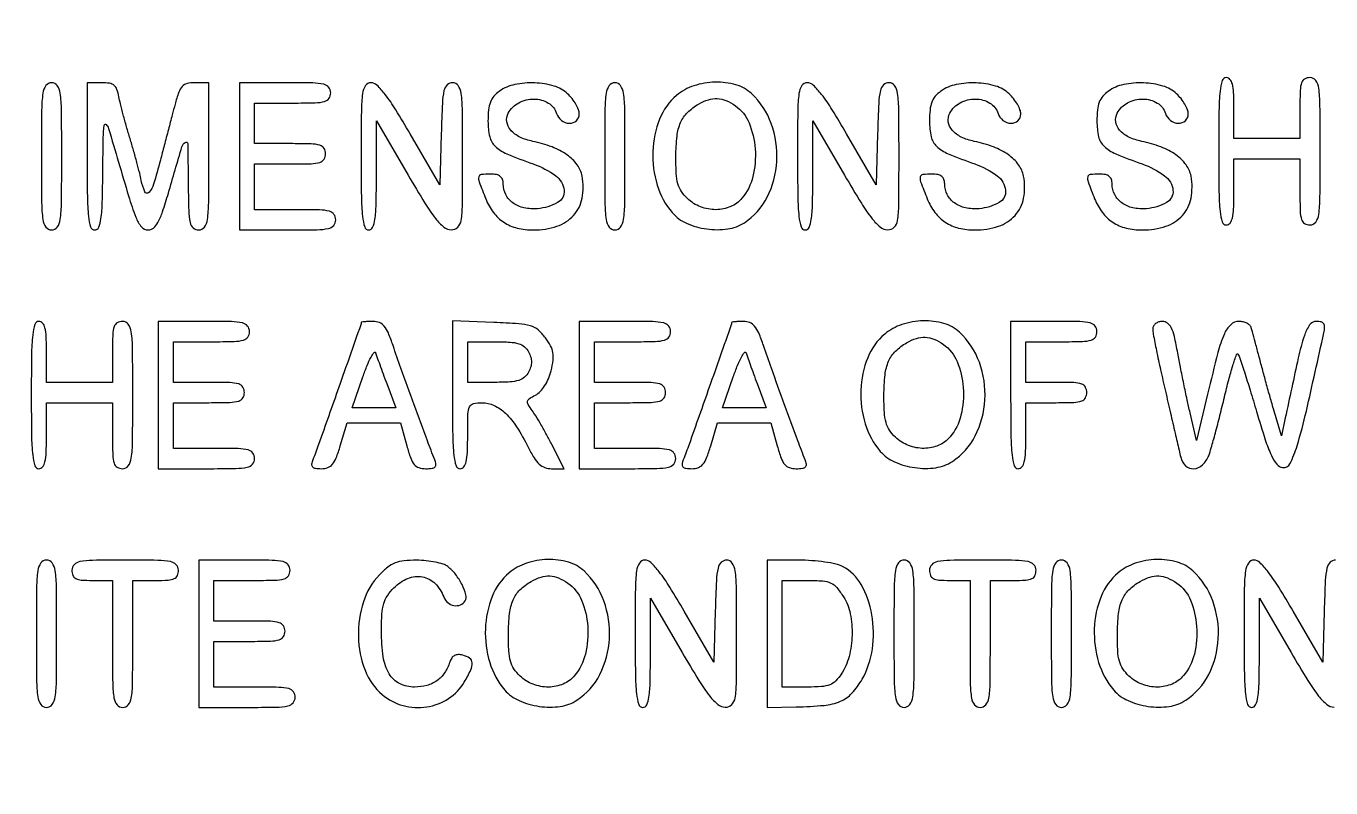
# Model space of a CAD drawing. Extents: x 0 to 1066, y 0 to 761.
# Drawn here: x 790.33 to 812.08, y 241.46 to 254.15 of the extents above; entities that cross this region are included whole.
import ezdxf

# ---------------------------------------------------------------- set-up
doc = ezdxf.new("R2010")
doc.units = 0
doc.header["$MEASUREMENT"] = 0

msp = doc.modelspace()

# ---------------------------------------------------------------- linework, layer by layer
for points in [[(183.390323, 95.266879, 0.000001), (192.989143, 95.254457, 0.000118)], [(329.859243, 95.267872, -0.000023), (352.558836, 95.240684, -0.000004), (375.624384, 95.211821, -0.198594)], [(479.458836, 95.240684, -0.000004), (502.524384, 95.211821, -0.198594)], [(710.559243, 95.267872, -0.000023), (733.258836, 95.240684, -0.000004), (756.324384, 95.211821, -0.198594)], [(416.092229, 95.24091, -0.000004), (439.072908, 95.212432, -0.198597)], [(542.992229, 95.24091, -0.000004), (565.972908, 95.212432, -0.198597)], [(606.442229, 95.24091, -0.000004), (629.422908, 95.212432, -0.198597)], [(669.892229, 95.24091, -0.000004), (692.872908, 95.212432, -0.198597)], [(812.16296, 245.2554, 0.195513), (812.072155, 245.218482, 0.145553), (812.018852, 245.123056, 0.043894), (811.991339, 244.916793, 0.004128), (811.97261, 244.405518), (811.9485, 243.555636), (811.455317, 244.405518, 0.007787), (811.215238, 244.804783, 0.025041), (811.038401, 245.05941, 0.035073), (810.900547, 245.214318, 0.195814), (810.799667, 245.2554, 0.254619), (810.709661, 245.206388, 0.110911), (810.661151, 245.074558, 0.030502), (810.640887, 244.788386, 0.002427), (810.6372, 244.0287, 0.003213), (810.641528, 243.355179, 0.022561), (810.660538, 243.0276, 0.049302), (810.696453, 242.851877, 0.328801), (810.7641, 242.802, 0.295501), (810.829472, 242.844331, 0.070336), (810.867206, 242.975031, 0.029944), (810.88724, 243.222594, 0.004715), (810.892837, 243.71145), (810.894674, 244.6209), (811.421587, 243.714757, 0.006242), (811.700961, 243.247824, 0.029041), (811.880682, 242.990537, 0.052989), (812.017926, 242.850038, 0.170079), (812.13885, 242.805307, 0.199339)]]:
    msp.add_lwpolyline(points, format="xyb")
for points in [[(409.06215, 749.15415), (40.8618, 749.132981), (40.8618, 380.65769), (40.8618, 12.1824), (501.2973, 12.1824), (961.7328, 12.1824), (961.7328, 380.646631), (961.7328, 749.110861), (961.41555, 749.1633, 0.040886), (961.153339, 749.184871, 0.000002), (934.190609, 749.194398, 0.000089), (904.448031, 749.199508, 0.000054), (869.1804, 749.195529, -0.000029), (813.61687, 749.186499, -0.000004), (696.10453, 749.175037, -0.000004), (556.774728, 749.163736, -0.000004)], [(801.176803, 252.995773, 0.123885), (800.893612, 252.603077, 0.085485), (800.780037, 252.064157, 0.082885), (800.852508, 251.502136, 0.104562), (801.104239, 251.043526, 0.111799), (801.342209, 250.867175, 0.06908), (801.678608, 250.771481, 0.069045), (802.028565, 250.771015, 0.111332), (802.306482, 250.875081, 0.131426), (802.687239, 251.30106, 0.103697), (802.847654, 251.900711, 0.101152), (802.75499, 252.527053, 0.118621), (802.424371, 253.026619, 0.118666), (802.164635, 253.173201, 0.075716), (801.818956, 253.217138, 0.073305), (801.463941, 253.155807, 0.095814)], [(810.2142, 252.0657, 0.003213), (810.218528, 251.392179, 0.022561), (810.237538, 251.0646, 0.049302), (810.273453, 250.888877, 0.328801), (810.3411, 250.839, 0.232029), (810.402837, 250.86928, 0.108427), (810.441969, 250.9518, 0.047315), (810.462701, 251.107657, 0.00942), (810.468, 251.3889), (810.468, 251.9388), (811.0179, 251.9388), (811.5678, 251.9388), (811.5678, 251.3889, 0.007414), (811.572571, 251.06712, 0.067313), (811.595458, 250.928887, 0.186514), (811.646813, 250.863704, 0.134481), (811.737, 250.839, 0.240299), (811.831322, 250.887109, 0.123223), (811.882133, 251.013487, 0.031956), (811.902611, 251.292838, 0.002322), (811.9062, 252.0657, 0.002322), (811.902611, 252.838562, 0.031956), (811.882133, 253.117912, 0.123223), (811.831322, 253.244291, 0.240299), (811.737, 253.2924, 0.12648), (811.647268, 253.269332, 0.188641), (811.596, 253.2078, 0.072107), (811.572767, 253.078498, 0.008455), (811.5678, 252.7848), (811.5678, 252.2772), (811.0179, 252.2772), (810.468, 252.2772), (810.468, 252.7848, 0.010614), (810.462547, 253.041641, 0.050675), (810.441563, 253.18665, 0.113455), (810.402268, 253.26383, 0.222027), (810.3411, 253.2924, 0.328801), (810.273453, 253.242523, 0.049302), (810.237538, 253.0668, 0.022561), (810.218528, 252.739221, 0.003213)], [(790.587, 251.9811, 0.002322), (790.590589, 251.208238, 0.031956), (790.611067, 250.928887, 0.123223), (790.661878, 250.802509, 0.240299), (790.7562, 250.7544, 0.240299), (790.850522, 250.802509, 0.123223), (790.901333, 250.928887, 0.031956), (790.921811, 251.208238, 0.002322), (790.9254, 251.9811, 0.002322), (790.921811, 252.753962, 0.031956), (790.901333, 253.033312, 0.123223), (790.850522, 253.159691, 0.240299), (790.7562, 253.2078, 0.240299), (790.661878, 253.159691, 0.123223), (790.611067, 253.033312, 0.031956), (790.590589, 252.753962, 0.002322)], [(791.3484, 251.9811, 0.003213), (791.352728, 251.307579, 0.022561), (791.371738, 250.98, 0.049302), (791.407653, 250.804277, 0.328801), (791.4753, 250.7544, 0.305395), (791.541534, 250.799016, 0.062503), (791.579802, 250.942664, 0.027449), (791.60161, 251.21256, 0.004264), (791.610837, 251.74845, -0.002416), (791.618185, 252.291922, -0.029471), (791.634246, 252.499343, -0.603012), (791.666012, 252.510914, -0.138127), (791.706491, 252.4464, 0.001112), (792.040007, 251.320784, 0.020238), (792.161604, 250.966651, 0.077221), (792.253819, 250.807577, 0.226588), (792.365137, 250.7544, 0.178321), (792.453345, 250.786892, 0.090477), (792.529167, 250.879802, 0.045479), (792.605822, 251.05468, 0.010027), (792.703409, 251.36775, -0.001209), (792.929705, 252.141515, -0.180504), (792.984526, 252.214517, -0.586533), (793.025568, 252.192553, -0.002598), (793.033721, 251.57925, 0.004063), (793.041882, 251.07621, 0.046466), (793.065047, 250.879491, 0.159576), (793.117338, 250.789536, 0.183972), (793.2096, 250.7544, 0.240299), (793.303922, 250.802509, 0.123223), (793.354733, 250.928887, 0.031956), (793.375211, 251.208238, 0.002322), (793.3788, 251.9811), (793.3788, 253.2078), (793.144235, 253.2078, 0.057703), (793.014147, 253.192737, 0.150789), (792.933817, 253.145684, 0.102355), (792.875877, 253.048496, 0.018959), (792.81488, 252.84825, 0.000085), (792.768137, 252.670826, 0.000034), (792.70385, 252.426572, 0.000033), (792.634416, 252.16262, 0.000041), (792.570014, 251.91765, -0.009374), (792.456579, 251.516752, -0.115475), (792.377591, 251.380201, -0.538762), (792.310654, 251.391823, -0.053672), (792.251997, 251.57925, 0.012912), (792.224867, 251.699509, 0.003926), (792.177647, 251.880241, 0.003928), (792.121536, 252.081994, 0.004276), (792.063778, 252.2772, -0.00492), (792.006294, 252.472406, -0.004529), (791.951002, 252.674159, -0.004526), (791.904971, 252.854901, -0.014927), (791.879281, 252.97515, 0.043617), (791.846378, 253.095063, 0.134321), (791.797798, 253.162821, 0.130778), (791.720629, 253.197434, 0.040414), (791.592598, 253.2078), (791.3484, 253.2078)], [(793.8864, 251.9811), (793.8864, 250.7544), (794.6901, 250.7544, 0.004147), (795.180809, 250.75847, 0.047763), (795.372188, 250.780003, 0.16431), (795.459594, 250.831593, 0.179874), (795.4938, 250.9236, 0.157888), (795.46426, 251.014816, 0.176663), (795.38805, 251.066362, 0.055952), (795.223178, 251.088453, 0.005351), (794.817, 251.0928), (794.1402, 251.0928), (794.1402, 251.4735), (794.1402, 251.8542), (794.7324, 251.8542, 0.006583), (795.082292, 251.858807, 0.063075), (795.229425, 251.881393, 0.183695), (795.29827, 251.932826, 0.142406), (795.3246, 252.0234, 0.142406), (795.29827, 252.113974, 0.183695), (795.229425, 252.165407, 0.063075), (795.082292, 252.187993, 0.006583), (794.7324, 252.1926), (794.1402, 252.1926), (794.1402, 252.531), (794.1402, 252.8694), (794.7747, 252.8694, 0.005909), (795.152726, 252.873867, 0.059311), (795.308738, 252.89619, 0.180365), (795.381256, 252.947688, 0.150217), (795.4092, 253.0386, 0.17273), (795.376527, 253.130357, 0.168559), (795.292875, 253.18195, 0.050222), (795.110322, 253.203649, 0.004487), (794.6478, 253.2078), (793.8864, 253.2078)], [(795.9168, 251.9811, 0.003213), (795.921128, 251.307579, 0.022561), (795.940138, 250.98, 0.049302), (795.976053, 250.804277, 0.328801), (796.0437, 250.7544, 0.295501), (796.109072, 250.796731, 0.070336), (796.146806, 250.927431, 0.029944), (796.16684, 251.174994, 0.004715), (796.172437, 251.66385), (796.174274, 252.5733), (796.701187, 251.667157, 0.006242), (796.980561, 251.200224, 0.029041), (797.160282, 250.942937, 0.052989), (797.297526, 250.802438, 0.170079), (797.41845, 250.757707, 0.199339), (797.526731, 250.800473, 0.163117), (797.584425, 250.911906, 0.036571), (797.605504, 251.170781, 0.002034), (797.6088, 251.9811, 0.002367), (797.605169, 252.748272, 0.031318), (797.584784, 253.030583, 0.117824), (797.534977, 253.159277, 0.246563), (797.44256, 253.2078, 0.195513), (797.351755, 253.170882, 0.145553), (797.298452, 253.075456, 0.043894), (797.270939, 252.869193, 0.004128), (797.25221, 252.357918), (797.2281, 251.508036), (796.734917, 252.357918, 0.007787), (796.494838, 252.757183, 0.025041), (796.318001, 253.01181, 0.035073), (796.180147, 253.166718, 0.195814), (796.079267, 253.2078, 0.254619), (795.989261, 253.158788, 0.110911), (795.940751, 253.026958, 0.030502), (795.920487, 252.740786, 0.002427)], [(798.22215, 253.066144, 0.064007), (798.129352, 252.981932, 0.085808), (798.071551, 252.884365, 0.066535), (798.041034, 252.754474, 0.024477), (798.0318, 252.565958, 0.055339), (798.060437, 252.308012, 0.149321), (798.150673, 252.149524, 0.090969), (798.344444, 252.023862, 0.013145), (798.785897, 251.853857, -0.070637), (799.160395, 251.657769, -0.215768), (799.300151, 251.415024, -0.299828), (799.192396, 251.210664, -0.104684), (798.858604, 251.10947, -0.073735), (798.632138, 251.123405, -0.104161), (798.447847, 251.204873, -0.119079), (798.328523, 251.343712, -0.118782), (798.2856, 251.521843, 0.082235), (798.273146, 251.597052, 0.147435), (798.237033, 251.647534, 0.119852), (798.172824, 251.676094, 0.045016), (798.0741, 251.685, 0.028442), (797.919693, 251.67621, 0.327023), (797.877592, 251.637313, 0.139119), (797.884229, 251.558142, 0.005125), (797.994089, 251.275201, 0.065244), (798.122877, 251.045452, 0.088006), (798.296242, 250.882638, 0.085852), (798.51854, 250.786765, 0.059042), (798.791673, 250.7544, 0.079385), (799.180877, 250.816586, 0.130563), (799.458688, 250.997224, 0.137881), (799.600828, 251.283702, 0.093265), (799.601028, 251.650447, 0.114024), (799.517495, 251.841328, 0.079467), (799.34847, 252.006086, 0.063948), (799.099122, 252.1379, 0.038754), (798.777966, 252.230634, -0.060203), (798.561287, 252.303377, -0.103319), (798.410206, 252.418245, -0.141227), (798.345842, 252.557035, -0.162669), (798.370278, 252.700346, -0.149104), (798.544037, 252.873403, -0.123853), (798.798431, 252.935898, -0.133716), (799.037753, 252.8693, -0.183571), (799.175273, 252.695872, 0.153609), (799.257187, 252.579212, 0.157876), (799.390216, 252.532061, 0.194842), (799.506196, 252.575372, 0.210147), (799.5546, 252.685453, 0.093821), (799.540933, 252.757646, 0.037607), (799.497083, 252.84857, 0.035541), (799.433723, 252.942063, 0.037508), (799.358797, 253.023853, 0.118482), (799.13307, 253.152594, 0.061394), (798.810723, 253.204556, 0.060569), (798.478556, 253.176654, 0.10142)], [(799.9776, 251.9811, 0.002322), (799.981189, 251.208238, 0.031956), (800.001667, 250.928887, 0.123223), (800.052478, 250.802509, 0.240299), (800.1468, 250.7544, 0.240299), (800.241122, 250.802509, 0.123223), (800.291933, 250.928887, 0.031956), (800.312411, 251.208238, 0.002322), (800.316, 251.9811, 0.002322), (800.312411, 252.753962, 0.031956), (800.291933, 253.033312, 0.123223), (800.241122, 253.159691, 0.240299), (800.1468, 253.2078, 0.240299), (800.052478, 253.159691, 0.123223), (800.001667, 253.033312, 0.031956), (799.981189, 252.753962, 0.002322)], [(803.1924, 251.9811, 0.003213), (803.196728, 251.307579, 0.022561), (803.215738, 250.98, 0.049302), (803.251653, 250.804277, 0.328801), (803.3193, 250.7544, 0.295501), (803.384672, 250.796731, 0.070336), (803.422406, 250.927431, 0.029944), (803.44244, 251.174994, 0.004715), (803.448037, 251.66385), (803.449874, 252.5733), (803.976787, 251.667157, 0.006242), (804.256161, 251.200224, 0.029041), (804.435882, 250.942937, 0.052989), (804.573126, 250.802438, 0.170079), (804.69405, 250.757707, 0.199339), (804.802331, 250.800473, 0.163117), (804.860025, 250.911906, 0.036571), (804.881104, 251.170781, 0.002034), (804.8844, 251.9811, 0.002367), (804.880769, 252.748272, 0.031318), (804.860384, 253.030583, 0.117824), (804.810577, 253.159277, 0.246563), (804.71816, 253.2078, 0.195513), (804.627355, 253.170882, 0.145553), (804.574052, 253.075456, 0.043894), (804.546539, 252.869193, 0.004128), (804.52781, 252.357918), (804.5037, 251.508036), (804.010517, 252.357918, 0.007787), (803.770438, 252.757183, 0.025041), (803.593601, 253.01181, 0.035073), (803.455747, 253.166718, 0.195814), (803.354867, 253.2078, 0.254619), (803.264861, 253.158788, 0.110911), (803.216351, 253.026958, 0.030502), (803.196087, 252.740786, 0.002427)], [(805.58235, 253.066144, 0.064007), (805.489552, 252.981932, 0.085808), (805.431751, 252.884365, 0.066535), (805.401234, 252.754474, 0.024477), (805.392, 252.565958, 0.055339), (805.420637, 252.308012, 0.149321), (805.510873, 252.149524, 0.090969), (805.704644, 252.023862, 0.013145), (806.146097, 251.853857, -0.070637), (806.520595, 251.657769, -0.215768), (806.660351, 251.415024, -0.299828), (806.552596, 251.210664, -0.104684), (806.218804, 251.10947, -0.073735), (805.992338, 251.123405, -0.104161), (805.808047, 251.204873, -0.119079), (805.688723, 251.343712, -0.118782), (805.6458, 251.521843, 0.082235), (805.633346, 251.597052, 0.147435), (805.597233, 251.647534, 0.119852), (805.533024, 251.676094, 0.045016), (805.4343, 251.685, 0.028442), (805.279893, 251.67621, 0.327023), (805.237792, 251.637313, 0.139119), (805.244429, 251.558142, 0.005125), (805.354289, 251.275201, 0.065244), (805.483077, 251.045452, 0.088006), (805.656442, 250.882638, 0.085852), (805.87874, 250.786765, 0.059042), (806.151873, 250.7544, 0.079385), (806.541077, 250.816586, 0.130563), (806.818888, 250.997224, 0.137881), (806.961028, 251.283702, 0.093265), (806.961228, 251.650447, 0.114024), (806.877695, 251.841328, 0.079467), (806.70867, 252.006086, 0.063948), (806.459322, 252.1379, 0.038754), (806.138166, 252.230634, -0.060203), (805.921487, 252.303377, -0.103319), (805.770406, 252.418245, -0.141227), (805.706042, 252.557035, -0.162669), (805.730478, 252.700346, -0.149104), (805.904237, 252.873403, -0.123853), (806.158631, 252.935898, -0.133716), (806.397953, 252.8693, -0.183571), (806.535473, 252.695872, 0.153609), (806.617387, 252.579212, 0.157876), (806.750416, 252.532061, 0.194842), (806.866396, 252.575372, 0.210147), (806.9148, 252.685453, 0.093821), (806.901133, 252.757646, 0.037607), (806.857283, 252.84857, 0.035541), (806.793923, 252.942063, 0.037508), (806.718997, 253.023853, 0.118482), (806.49327, 253.152594, 0.061394), (806.170923, 253.204556, 0.060569), (805.838756, 253.176654, 0.10142)], [(808.37415, 253.066144, 0.064007), (808.281352, 252.981932, 0.085808), (808.223551, 252.884365, 0.066535), (808.193034, 252.754474, 0.024477), (808.1838, 252.565958, 0.055339), (808.212437, 252.308012, 0.149321), (808.302673, 252.149524, 0.090969), (808.496444, 252.023862, 0.013145), (808.937897, 251.853857, -0.070637), (809.312395, 251.657769, -0.215768), (809.452151, 251.415024, -0.299828), (809.344396, 251.210664, -0.104684), (809.010604, 251.10947, -0.073735), (808.784138, 251.123405, -0.104161), (808.599847, 251.204873, -0.119079), (808.480523, 251.343712, -0.118782), (808.4376, 251.521843, 0.082235), (808.425146, 251.597052, 0.147435), (808.389033, 251.647534, 0.119852), (808.324824, 251.676094, 0.045016), (808.2261, 251.685, 0.028442), (808.071693, 251.67621, 0.327023), (808.029592, 251.637313, 0.139119), (808.036229, 251.558142, 0.005125), (808.146089, 251.275201, 0.065244), (808.274877, 251.045452, 0.088006), (808.448242, 250.882638, 0.085852), (808.67054, 250.786765, 0.059042), (808.943673, 250.7544, 0.079385), (809.332877, 250.816586, 0.130563), (809.610688, 250.997224, 0.137881), (809.752828, 251.283702, 0.093265), (809.753028, 251.650447, 0.114024), (809.669495, 251.841328, 0.079467), (809.50047, 252.006086, 0.063948), (809.251122, 252.1379, 0.038754), (808.929966, 252.230634, -0.060203), (808.713287, 252.303377, -0.103319), (808.562206, 252.418245, -0.141227), (808.497842, 252.557035, -0.162669), (808.522278, 252.700346, -0.149104), (808.696037, 252.873403, -0.123853), (808.950431, 252.935898, -0.133716), (809.189753, 252.8693, -0.183571), (809.327273, 252.695872, 0.153609), (809.409187, 252.579212, 0.157876), (809.542216, 252.532061, 0.194842), (809.658196, 252.575372, 0.210147), (809.7066, 252.685453, 0.093821), (809.692933, 252.757646, 0.037607), (809.649083, 252.84857, 0.035541), (809.585723, 252.942063, 0.037508), (809.510797, 253.023853, 0.118482), (809.28507, 253.152594, 0.061394), (808.962723, 253.204556, 0.060569), (808.630556, 253.176654, 0.10142)], [(802.155897, 252.824039, -0.143223), (802.383598, 252.539723, -0.079931), (802.48606, 252.104553, -0.077332), (802.447865, 251.643418, -0.11509), (802.266596, 251.28315, -0.119537), (802.078184, 251.143595, -0.098447), (801.832527, 251.092952, -0.09388), (801.576077, 251.139662, -0.097006), (801.357803, 251.276747, -0.056872), (801.256883, 251.39584, -0.080028), (801.198987, 251.522196, -0.054705), (801.171163, 251.693924, -0.014142), (801.164691, 251.974697, -0.025001), (801.183755, 252.319555, -0.075567), (801.243182, 252.546538, -0.098225), (801.356637, 252.711405, -0.062967), (801.5427, 252.851819, -0.051006), (801.707466, 252.925158, -0.090781), (801.854114, 252.945195, -0.090761), (801.998371, 252.911981, -0.050966)], [(790.4178, 248.0049, 0.003213), (790.422128, 247.331379, 0.022561), (790.441138, 247.0038, 0.049302), (790.477053, 246.828077, 0.328801), (790.5447, 246.7782, 0.232029), (790.606437, 246.80848, 0.108427), (790.645569, 246.891, 0.047315), (790.666301, 247.046857, 0.00942), (790.6716, 247.3281), (790.6716, 247.878), (791.2215, 247.878), (791.7714, 247.878), (791.7714, 247.3281, 0.007414), (791.776171, 247.00632, 0.067313), (791.799058, 246.868088, 0.186514), (791.850413, 246.802904, 0.134481), (791.9406, 246.7782, 0.240299), (792.034922, 246.826309, 0.123223), (792.085733, 246.952687, 0.031956), (792.106211, 247.232038, 0.002322), (792.1098, 248.0049, 0.002322), (792.106211, 248.777762, 0.031956), (792.085733, 249.057112, 0.123223), (792.034922, 249.183491, 0.240299), (791.9406, 249.2316, 0.12648), (791.850868, 249.208532, 0.188641), (791.7996, 249.147, 0.072107), (791.776367, 249.017698, 0.008455), (791.7714, 248.724), (791.7714, 248.2164), (791.2215, 248.2164), (790.6716, 248.2164), (790.6716, 248.724, 0.010614), (790.666147, 248.980841, 0.050675), (790.645163, 249.12585, 0.113455), (790.605868, 249.20303, 0.222027), (790.5447, 249.2316, 0.328801), (790.477053, 249.181723, 0.049302), (790.441138, 249.006, 0.022561), (790.422128, 248.678421, 0.003213)], [(792.5328, 248.0049), (792.5328, 246.7782), (793.3365, 246.7782, 0.004147), (793.827209, 246.78227, 0.047763), (794.018588, 246.803803, 0.16431), (794.105994, 246.855393, 0.179874), (794.1402, 246.9474, 0.157888), (794.11066, 247.038616, 0.176663), (794.03445, 247.090162, 0.055952), (793.869578, 247.112253, 0.005351), (793.4634, 247.1166), (792.7866, 247.1166), (792.7866, 247.4973), (792.7866, 247.878), (793.3788, 247.878, 0.006583), (793.728692, 247.882607, 0.063075), (793.875825, 247.905193, 0.183695), (793.94467, 247.956626, 0.142406), (793.971, 248.0472, 0.142406), (793.94467, 248.137774, 0.183695), (793.875825, 248.189207, 0.063075), (793.728692, 248.211793, 0.006583), (793.3788, 248.2164), (792.7866, 248.2164), (792.7866, 248.5548), (792.7866, 248.8932), (793.4211, 248.8932, 0.005909), (793.799126, 248.897667, 0.059311), (793.955138, 248.91999, 0.180365), (794.027656, 248.971488, 0.150217), (794.0556, 249.0624, 0.17273), (794.022927, 249.154157, 0.168559), (793.939275, 249.20575, 0.050222), (793.756722, 249.227449, 0.004487), (793.2942, 249.2316), (792.5328, 249.2316)], [(795.916795, 249.21045, -0.084799), (795.910291, 249.172434, -0.000052), (795.54432, 248.133662, -0.000388), (795.208776, 247.183928, -0.009822), (795.111775, 246.92625, 0.060048), (795.092183, 246.852519, 0.230938), (795.106432, 246.808662, 0.170663), (795.154525, 246.784554, 0.031659), (795.254779, 246.7782, 0.086283), (795.362894, 246.796997, 0.134827), (795.439723, 246.850959, 0.082591), (795.501796, 246.95797, 0.018432), (795.569268, 247.1589), (795.681676, 247.5396), (796.126643, 247.5396), (796.571611, 247.5396), (796.6782, 247.1589, 0.017944), (796.743585, 246.95399, 0.087286), (796.803812, 246.848531, 0.141822), (796.881034, 246.796152, 0.078722), (796.994346, 246.7782, 0.029308), (797.099492, 246.784368, 0.166988), (797.149222, 246.808276, 0.236769), (797.164064, 246.852066, 0.061225), (797.14429, 246.92625, -0.006965), (797.022001, 247.242606, -0.001209), (796.800745, 247.84404, -0.001323), (796.581017, 248.450787, -0.005089), (796.449252, 248.82975, 0.017403), (796.370481, 249.0395, 0.074917), (796.301722, 249.153275, 0.125362), (796.222016, 249.211172, 0.094981), (796.115449, 249.2316, 0.00999), (796.039284, 249.230078, 0.016528), (795.975152, 249.225387, 0.010464), (795.924048, 249.218862, 0.371455)], [(797.4396, 248.008321, 0.003202), (797.443926, 247.332813, 0.022501), (797.462932, 247.00437, 0.049121), (797.49883, 246.828147, 0.329081), (797.5665, 246.7782, 0.232029), (797.628237, 246.80848, 0.108427), (797.667369, 246.891, 0.047315), (797.688101, 247.046857, 0.00942), (797.6934, 247.3281, -0.00595), (797.697707, 247.690065, -0.096871), (797.723744, 247.808198, -0.238613), (797.78841, 247.861815, -0.056005), (797.932453, 247.878, -0.111153), (798.133905, 247.832656, -0.081177), (798.32322, 247.701801, -0.058854), (798.50891, 247.475171, -0.025924), (798.700772, 247.13775, 0.021841), (798.800516, 246.958953, 0.069009), (798.88767, 246.853427, 0.100305), (798.980178, 246.797632, 0.085906), (799.092445, 246.7782), (799.30365, 246.7782), (799.097473, 247.18005, 0.006834), (799.009406, 247.346072, 0.006481), (798.915298, 247.512612, 0.006451), (798.828251, 247.65776, 0.022591), (798.766827, 247.747875, -0.02569), (798.700248, 247.846864, -0.192002), (798.691329, 247.901664, -0.198014), (798.722663, 247.94659, -0.027525), (798.823528, 248.003775, 0.089041), (798.901481, 248.061614, 0.046566), (798.975998, 248.157276, 0.042448), (799.039234, 248.277602, 0.038847), (799.083464, 248.410463, 0.026721), (799.117434, 248.586822, 0.076578), (799.115442, 248.711241, 0.082928), (799.076416, 248.823584, 0.035157), (798.990072, 248.958262, 0.057331), (798.867502, 249.08854, 0.10358), (798.739117, 249.157832, 0.055706), (798.543985, 249.192774, 0.007564), (798.128758, 249.213871), (797.4396, 249.238443)], [(799.5546, 248.0049), (799.5546, 246.7782), (800.3583, 246.7782, 0.004147), (800.849009, 246.78227, 0.047763), (801.040388, 246.803803, 0.16431), (801.127794, 246.855393, 0.179874), (801.162, 246.9474, 0.157888), (801.13246, 247.038616, 0.176663), (801.05625, 247.090162, 0.055952), (800.891378, 247.112253, 0.005351), (800.4852, 247.1166), (799.8084, 247.1166), (799.8084, 247.4973), (799.8084, 247.878), (800.4006, 247.878, 0.006583), (800.750492, 247.882607, 0.063075), (800.897625, 247.905193, 0.183695), (800.96647, 247.956626, 0.142406), (800.9928, 248.0472, 0.142406), (800.96647, 248.137774, 0.183695), (800.897625, 248.189207, 0.063075), (800.750492, 248.211793, 0.006583), (800.4006, 248.2164), (799.8084, 248.2164), (799.8084, 248.5548), (799.8084, 248.8932), (800.4429, 248.8932, 0.005909), (800.820926, 248.897667, 0.059311), (800.976938, 248.91999, 0.180365), (801.049456, 248.971488, 0.150217), (801.0774, 249.0624, 0.17273), (801.044727, 249.154157, 0.168559), (800.961075, 249.20575, 0.050222), (800.778522, 249.227449, 0.004487), (800.316, 249.2316), (799.5546, 249.2316)], [(802.092595, 249.21045, -0.084799), (802.086091, 249.172434, -0.000052), (801.72012, 248.133662, -0.000388), (801.384576, 247.183928, -0.009822), (801.287575, 246.92625, 0.060048), (801.267983, 246.852519, 0.230938), (801.282232, 246.808662, 0.170663), (801.330325, 246.784554, 0.031659), (801.430579, 246.7782, 0.086283), (801.538694, 246.796997, 0.134827), (801.615523, 246.850959, 0.082591), (801.677596, 246.95797, 0.018432), (801.745068, 247.1589), (801.857476, 247.5396), (802.302443, 247.5396), (802.747411, 247.5396), (802.854, 247.1589, 0.017944), (802.919385, 246.95399, 0.087286), (802.979612, 246.848531, 0.141822), (803.056834, 246.796152, 0.078722), (803.170146, 246.7782, 0.029308), (803.275292, 246.784368, 0.166988), (803.325022, 246.808276, 0.236769), (803.339864, 246.852066, 0.061225), (803.32009, 246.92625, -0.006965), (803.197801, 247.242606, -0.001209), (802.976545, 247.84404, -0.001323), (802.756817, 248.450787, -0.005089), (802.625052, 248.82975, 0.017403), (802.546281, 249.0395, 0.074917), (802.477522, 249.153275, 0.125362), (802.397816, 249.211172, 0.094981), (802.291249, 249.2316, 0.00999), (802.215084, 249.230078, 0.016528), (802.150952, 249.225387, 0.010464), (802.099848, 249.218862, 0.371455)], [(804.645403, 249.019573, 0.123885), (804.362212, 248.626877, 0.085485), (804.248637, 248.087957, 0.082885), (804.321108, 247.525936, 0.104562), (804.572839, 247.067326, 0.111799), (804.810809, 246.890975, 0.06908), (805.147208, 246.795281, 0.069045), (805.497165, 246.794815, 0.111332), (805.775082, 246.898881, 0.131426), (806.155839, 247.32486, 0.103697), (806.316254, 247.924511, 0.101152), (806.22359, 248.550853, 0.118621), (805.892971, 249.050419, 0.118666), (805.633235, 249.197001, 0.075716), (805.287556, 249.240938, 0.073305), (804.932541, 249.179607, 0.095814)], [(806.7456, 248.0049, 0.003213), (806.749928, 247.331379, 0.022561), (806.768938, 247.0038, 0.049302), (806.804853, 246.828077, 0.328801), (806.8725, 246.7782, 0.232029), (806.934237, 246.80848, 0.108427), (806.973369, 246.891, 0.047315), (806.994101, 247.046857, 0.00942), (806.9994, 247.3281), (806.9994, 247.878), (807.507, 247.878, 0.008455), (807.800698, 247.882967, 0.072107), (807.93, 247.9062, 0.188641), (807.991532, 247.957468, 0.12648), (808.0146, 248.0472, 0.12648), (807.991532, 248.136932, 0.188641), (807.93, 248.1882, 0.072107), (807.800698, 248.211433, 0.008455), (807.507, 248.2164), (806.9994, 248.2164), (806.9994, 248.5548), (806.9994, 248.8932), (807.5916, 248.8932, 0.006583), (807.941492, 248.897807, 0.063075), (808.088625, 248.920393, 0.183695), (808.15747, 248.971826, 0.142406), (808.1838, 249.0624, 0.165398), (808.152683, 249.153895, 0.1727), (808.072763, 249.205474, 0.052938), (807.899045, 249.227357, 0.004884), (807.4647, 249.2316), (806.7456, 249.2316)], [(809.1144, 249.104004, 0.047767), (809.122643, 249.017913, 0.002528), (809.176438, 248.746943, 0.003959), (809.244692, 248.425057, 0.00287), (809.325593, 248.067654, -0.000002), (809.4097, 247.705738, -0.000002), (809.487737, 247.369931, -0.000002), (809.553237, 247.088067, -0.000017), (809.581005, 246.96855, 0.147869), (809.662327, 246.827131, 0.205885), (809.797844, 246.777782, 0.176392), (809.943655, 246.840475, 0.11354), (810.047046, 246.995083, 0.021448), (810.089456, 247.122871, 0.003611), (810.158271, 247.371207, 0.003945), (810.234781, 247.664464, 0.003496), (810.309889, 247.970947, -0.006156), (810.38212, 248.259052, -0.010899), (810.449762, 248.494499, -0.005551), (810.510441, 248.682207, -0.556878), (810.53275, 248.68745, -0.11647), (810.55587, 248.650034, -0.001547), (810.641785, 248.389481, -0.004332), (810.738093, 248.085434, -0.00282), (810.844285, 247.732736, 0.006286), (810.990608, 247.258677, 0.030826), (811.092862, 246.997823, 0.058933), (811.182981, 246.851803, 0.190588), (811.279884, 246.795875, 0.326366), (811.402475, 246.860344, 0.039676), (811.521107, 247.160483, 0.018108), (811.675341, 247.738196, 0.002117), (811.967334, 249.04125, 0.040046), (811.980278, 249.13573, 0.15964), (811.965414, 249.191494, 0.190105), (811.922544, 249.221968, 0.060633), (811.843408, 249.2316, 0.243546), (811.730412, 249.17309, 0.075824), (811.642229, 248.996817, 0.023764), (811.540662, 248.62253, 0.001912), (811.324079, 247.6242), (811.261026, 247.3281), (811.170798, 247.6242, -0.004222), (811.126212, 247.775072, -0.001439), (811.063959, 247.994854, -0.00143), (810.996605, 248.237956, -0.001648), (810.933796, 248.4702, 0.00027), (810.875398, 248.688517, 0.000345), (810.821337, 248.889631, 0.000267), (810.7758, 249.058213, 0.002921), (810.757066, 249.12585, 0.133791), (810.732706, 249.166301, 0.071199), (810.684812, 249.200536, 0.062684), (810.62191, 249.223728, 0.057069), (810.553161, 249.2316, 0.191396), (810.415437, 249.176876, 0.101864), (810.308533, 249.024352, 0.038771), (810.200981, 248.711173, 0.004991), (810.02995, 248.022187), (809.845606, 247.24654), (809.736833, 247.71032, -0.004337), (809.688244, 247.925887, -0.002315), (809.63172, 248.193185, -0.002304), (809.576521, 248.466677, -0.003592), (809.531745, 248.70285, 0.011053), (809.474827, 248.980379, 0.057006), (809.422863, 249.12809, 0.121799), (809.359834, 249.20375, 0.159795), (809.274915, 249.2316, 0.077986), (809.213596, 249.221977, 0.090324), (809.161551, 249.194119, 0.100781), (809.126758, 249.152666, 0.124994)], [(798.7086, 248.724, -0.049536), (798.744762, 248.636626, -0.073486), (798.756853, 248.5548, -0.073486), (798.744762, 248.472974, -0.049536), (798.7086, 248.3856, -0.09537), (798.639705, 248.300675, -0.100861), (798.545466, 248.249433, -0.059921), (798.400432, 248.223448, -0.014397), (798.155723, 248.2164), (797.6934, 248.2164), (797.6934, 248.5548), (797.6934, 248.8932), (798.155723, 248.8932, -0.014397), (798.400432, 248.886152, -0.059921), (798.545466, 248.860167, -0.100861), (798.639705, 248.808925, -0.09537)], [(805.624497, 248.847839, -0.143223), (805.852198, 248.563523, -0.079931), (805.95466, 248.128353, -0.077332), (805.916465, 247.667218, -0.11509), (805.735196, 247.30695, -0.119537), (805.546784, 247.167395, -0.098447), (805.301127, 247.116752, -0.09388), (805.044677, 247.163462, -0.097006), (804.826403, 247.300547, -0.056872), (804.725483, 247.41964, -0.080028), (804.667587, 247.545996, -0.054705), (804.639763, 247.717724, -0.014142), (804.633291, 247.998497, -0.025001), (804.652355, 248.343355, -0.075567), (804.711782, 248.570338, -0.098225), (804.825237, 248.735205, -0.062967), (805.0113, 248.875619, -0.051006), (805.176066, 248.948958, -0.090781), (805.322714, 248.968995, -0.090761), (805.466971, 248.935781, -0.050966)], [(796.342955, 248.19525), (796.492744, 247.7934), (796.130438, 247.7934), (795.768132, 247.7934), (795.945943, 248.307818, -0.011999), (796.016693, 248.497624, -0.026422), (796.081717, 248.638059, -0.047278), (796.132034, 248.714701, -0.601846), (796.15846, 248.709668, 0.009837), (796.180296, 248.643495, 0.001488), (796.226971, 248.512123, 0.001668), (796.283062, 248.357356, 0.001442)], [(802.518755, 248.19525), (802.668544, 247.7934), (802.306238, 247.7934), (801.943932, 247.7934), (802.121743, 248.307818, -0.011999), (802.192493, 248.497624, -0.026422), (802.257517, 248.638059, -0.047278), (802.307834, 248.714701, -0.601846), (802.33426, 248.709668, 0.009837), (802.356096, 248.643495, 0.001488), (802.402771, 248.512123, 0.001668), (802.458862, 248.357356, 0.001442)], [(790.5024, 244.0287, 0.002322), (790.505989, 243.255838, 0.031956), (790.526467, 242.976487, 0.123223), (790.577278, 242.850109, 0.240299), (790.6716, 242.802, 0.240299), (790.765922, 242.850109, 0.123223), (790.816733, 242.976487, 0.031956), (790.837211, 243.255838, 0.002322), (790.8408, 244.0287, 0.002322), (790.837211, 244.801562, 0.031956), (790.816733, 245.080912, 0.123223), (790.765922, 245.207291, 0.240299), (790.6716, 245.2554, 0.240299), (790.577278, 245.207291, 0.123223), (790.526467, 245.080912, 0.031956), (790.505989, 244.801562, 0.002322)], [(791.0946, 245.0862, 0.094959), (791.111163, 244.999774, 0.184152), (791.15805, 244.948725, 0.098846), (791.251039, 244.92333, 0.017388), (791.433, 244.917), (791.7714, 244.917), (791.7714, 243.8595, 0.002827), (791.775131, 243.199541, 0.036854), (791.795934, 242.955337, 0.138781), (791.847194, 242.844868, 0.218517), (791.9406, 242.802, 0.218517), (792.034006, 242.844868, 0.138781), (792.085266, 242.955337, 0.036854), (792.106069, 243.199541, 0.002827), (792.1098, 243.8595), (792.1098, 244.917), (792.4905, 244.917, 0.013964), (792.700258, 244.922859, 0.090841), (792.802463, 244.94755, 0.188085), (792.853034, 244.998595, 0.102588), (792.8712, 245.0862, 0.193568), (792.834002, 245.178685, 0.15568), (792.739013, 245.230221, 0.043488), (792.530005, 245.251467, 0.003595), (791.9829, 245.2554, 0.003595), (791.435795, 245.251467, 0.043488), (791.226788, 245.230221, 0.15568), (791.131798, 245.178685, 0.193568)], [(793.2096, 244.0287), (793.2096, 242.802), (794.0133, 242.802, 0.004147), (794.504009, 242.80607, 0.047763), (794.695388, 242.827603, 0.16431), (794.782794, 242.879193, 0.179874), (794.817, 242.9712, 0.157888), (794.78746, 243.062416, 0.176663), (794.71125, 243.113962, 0.055952), (794.546378, 243.136053, 0.005351), (794.1402, 243.1404), (793.4634, 243.1404), (793.4634, 243.5211), (793.4634, 243.9018), (794.0556, 243.9018, 0.006583), (794.405492, 243.906407, 0.063075), (794.552625, 243.928993, 0.183695), (794.62147, 243.980426, 0.142406), (794.6478, 244.071, 0.142406), (794.62147, 244.161574, 0.183695), (794.552625, 244.213007, 0.063075), (794.405492, 244.235593, 0.006583), (794.0556, 244.2402), (793.4634, 244.2402), (793.4634, 244.5786), (793.4634, 244.917), (794.0979, 244.917, 0.005909), (794.475926, 244.921467, 0.059311), (794.631938, 244.94379, 0.180365), (794.704456, 244.995288, 0.150217), (794.7324, 245.0862, 0.17273), (794.699727, 245.177957, 0.168559), (794.616075, 245.22955, 0.050222), (794.433522, 245.251249, 0.004487), (793.971, 245.2554), (793.2096, 245.2554)], [(796.221829, 245.01092, 0.114205), (795.953961, 244.56054, 0.083506), (795.871034, 243.982564, 0.085163), (795.981564, 243.420094, 0.127519), (796.270003, 243.014027, 0.108551), (796.615866, 242.832535, 0.105254), (797.010005, 242.809943, 0.106878), (797.374422, 242.949373, 0.11522), (797.637118, 243.224112, 0.021165), (797.745799, 243.427261, 0.127063), (797.768965, 243.543849, 0.232712), (797.726227, 243.619558, 0.086167), (797.611743, 243.671743, 0.067058), (797.534889, 243.681155, 0.120753), (797.473762, 243.665391, 0.12276), (797.427509, 243.623409, 0.07065), (797.394701, 243.555211, -0.072622), (797.308576, 243.377971, -0.089596), (797.180095, 243.247059, -0.08774), (797.011631, 243.167538, -0.066597), (796.808787, 243.1404, -0.114856), (796.558675, 243.198622, -0.145297), (796.385122, 243.359008, -0.099183), (796.285515, 243.641934, -0.035212), (796.2552, 244.071869, -0.014703), (796.263529, 244.355043, -0.055361), (796.293425, 244.529821, -0.07729), (796.354879, 244.662312, -0.049247), (796.462855, 244.793945, -0.096703), (796.696425, 244.951212, -0.146157), (796.938427, 244.977824, -0.15206), (797.148632, 244.86771, -0.107279), (797.294138, 244.64205, 0.127947), (797.360411, 244.547926, 0.131147), (797.46356, 244.499114, 0.142401), (797.570876, 244.510066, 0.159485), (797.650019, 244.576852, 0.211029), (797.664163, 244.678973, 0.047286), (797.598619, 244.846549, 0.046742), (797.490502, 245.01871, 0.065556), (797.362331, 245.146959, 0.088545), (797.285229, 245.186919, 0.025252), (797.154136, 245.220536, 0.02458), (796.999706, 245.244094, 0.023821), (796.842078, 245.252709, 0.026305), (796.63203, 245.243119, 0.068477), (796.485186, 245.207966, 0.074054), (796.360048, 245.136392, 0.034872)], [(798.385003, 245.043373, 0.123885), (798.101812, 244.650677, 0.085485), (797.988237, 244.111757, 0.082885), (798.060708, 243.549736, 0.104562), (798.312439, 243.091126, 0.111799), (798.550409, 242.914775, 0.06908), (798.886808, 242.819081, 0.069045), (799.236765, 242.818615, 0.111332), (799.514682, 242.922681, 0.131426), (799.895439, 243.34866, 0.103697), (800.055854, 243.948311, 0.101152), (799.96319, 244.574653, 0.118621), (799.632571, 245.074219, 0.118666), (799.372835, 245.220801, 0.075716), (799.027156, 245.264738, 0.073305), (798.672141, 245.203407, 0.095814)], [(800.4852, 244.0287, 0.003213), (800.489528, 243.355179, 0.022561), (800.508538, 243.0276, 0.049302), (800.544453, 242.851877, 0.328801), (800.6121, 242.802, 0.295501), (800.677472, 242.844331, 0.070336), (800.715206, 242.975031, 0.029944), (800.73524, 243.222594, 0.004715), (800.740837, 243.71145), (800.742674, 244.6209), (801.269587, 243.714757, 0.006242), (801.548961, 243.247824, 0.029041), (801.728682, 242.990537, 0.052989), (801.865926, 242.850038, 0.170079), (801.98685, 242.805307, 0.199339), (802.095131, 242.848073, 0.163117), (802.152825, 242.959506, 0.036571), (802.173904, 243.218381, 0.002034), (802.1772, 244.0287, 0.002367), (802.173569, 244.795872, 0.031318), (802.153184, 245.078183, 0.117824), (802.103377, 245.206877, 0.246563), (802.01096, 245.2554, 0.195513), (801.920155, 245.218482, 0.145553), (801.866852, 245.123056, 0.043894), (801.839339, 244.916793, 0.004128), (801.82061, 244.405518), (801.7965, 243.555636), (801.303317, 244.405518, 0.007787), (801.063238, 244.804783, 0.025041), (800.886401, 245.05941, 0.035073), (800.748547, 245.214318, 0.195814), (800.647667, 245.2554, 0.254619), (800.557661, 245.206388, 0.110911), (800.509151, 245.074558, 0.030502), (800.488887, 244.788386, 0.002427)], [(802.6848, 244.0287), (802.6848, 242.802), (803.17125, 242.810433, 0.018847), (803.63422, 242.835933, 0.076273), (803.907629, 242.904281, 0.107083), (804.098818, 243.038069, 0.057946), (804.269022, 243.270964, 0.09461), (804.440013, 243.775618, 0.077415), (804.430601, 244.346231, 0.083451), (804.254967, 244.846665, 0.148656), (803.944784, 245.148403, 0.065462), (803.83244, 245.188866, 0.01784), (803.646459, 245.222574, 0.017725), (803.430831, 245.245991, 0.017594), (803.21355, 245.254153), (802.6848, 245.2554)], [(804.7998, 244.0287, 0.002322), (804.803389, 243.255838, 0.031956), (804.823867, 242.976487, 0.123223), (804.874678, 242.850109, 0.240299), (804.969, 242.802, 0.240299), (805.063322, 242.850109, 0.123223), (805.114133, 242.976487, 0.031956), (805.134611, 243.255838, 0.002322), (805.1382, 244.0287, 0.002322), (805.134611, 244.801562, 0.031956), (805.114133, 245.080912, 0.123223), (805.063322, 245.207291, 0.240299), (804.969, 245.2554, 0.240299), (804.874678, 245.207291, 0.123223), (804.823867, 245.080912, 0.031956), (804.803389, 244.801562, 0.002322)], [(805.392, 245.0862, 0.094959), (805.408563, 244.999774, 0.184152), (805.45545, 244.948725, 0.098846), (805.548439, 244.92333, 0.017388), (805.7304, 244.917), (806.0688, 244.917), (806.0688, 243.8595, 0.002827), (806.072531, 243.199541, 0.036854), (806.093334, 242.955337, 0.138781), (806.144594, 242.844868, 0.218517), (806.238, 242.802, 0.218517), (806.331406, 242.844868, 0.138781), (806.382666, 242.955337, 0.036854), (806.403469, 243.199541, 0.002827), (806.4072, 243.8595), (806.4072, 244.917), (806.7879, 244.917, 0.013964), (806.997658, 244.922859, 0.090841), (807.099863, 244.94755, 0.188085), (807.150434, 244.998595, 0.102588), (807.1686, 245.0862, 0.193568), (807.131402, 245.178685, 0.15568), (807.036413, 245.230221, 0.043488), (806.827405, 245.251467, 0.003595), (806.2803, 245.2554, 0.003595), (805.733195, 245.251467, 0.043488), (805.524188, 245.230221, 0.15568), (805.429198, 245.178685, 0.193568)], [(807.4224, 244.0287, 0.002322), (807.425989, 243.255838, 0.031956), (807.446467, 242.976487, 0.123223), (807.497278, 242.850109, 0.240299), (807.5916, 242.802, 0.240299), (807.685922, 242.850109, 0.123223), (807.736733, 242.976487, 0.031956), (807.757211, 243.255838, 0.002322), (807.7608, 244.0287, 0.002322), (807.757211, 244.801562, 0.031956), (807.736733, 245.080912, 0.123223), (807.685922, 245.207291, 0.240299), (807.5916, 245.2554, 0.240299), (807.497278, 245.207291, 0.123223), (807.446467, 245.080912, 0.031956), (807.425989, 244.801562, 0.002322)], [(808.537003, 245.043373, 0.123885), (808.253812, 244.650677, 0.085485), (808.140237, 244.111757, 0.082885), (808.212708, 243.549736, 0.104562), (808.464439, 243.091126, 0.111799), (808.702409, 242.914775, 0.06908), (809.038808, 242.819081, 0.069045), (809.388765, 242.818615, 0.111332), (809.666682, 242.922681, 0.131426), (810.047439, 243.34866, 0.103697), (810.207854, 243.948311, 0.101152), (810.11519, 244.574653, 0.118621), (809.784571, 245.074219, 0.118666), (809.524835, 245.220801, 0.075716), (809.179156, 245.264738, 0.073305), (808.824141, 245.203407, 0.095814)], [(799.364097, 244.871639, -0.143223), (799.591798, 244.587323, -0.079931), (799.69426, 244.152153, -0.077332), (799.656065, 243.691018, -0.11509), (799.474796, 243.33075, -0.119537), (799.286384, 243.191195, -0.098447), (799.040727, 243.140552, -0.09388), (798.784277, 243.187262, -0.097006), (798.566003, 243.324347, -0.056872), (798.465083, 243.44344, -0.080028), (798.407187, 243.569796, -0.054705), (798.379363, 243.741524, -0.014142), (798.372891, 244.022297, -0.025001), (798.391955, 244.367155, -0.075567), (798.451382, 244.594138, -0.098225), (798.564837, 244.759005, -0.062967), (798.7509, 244.899419, -0.051006), (798.915666, 244.972758, -0.090781), (799.062314, 244.992795, -0.090761), (799.206571, 244.959581, -0.050966)], [(809.516097, 244.871639, -0.143223), (809.743798, 244.587323, -0.079931), (809.84626, 244.152153, -0.077332), (809.808065, 243.691018, -0.11509), (809.626796, 243.33075, -0.119537), (809.438384, 243.191195, -0.098447), (809.192727, 243.140552, -0.09388), (808.936277, 243.187262, -0.097006), (808.718003, 243.324347, -0.056872), (808.617083, 243.44344, -0.080028), (808.559187, 243.569796, -0.054705), (808.531363, 243.741524, -0.014142), (808.524891, 244.022297, -0.025001), (808.543955, 244.367155, -0.075567), (808.603382, 244.594138, -0.098225), (808.716837, 244.759005, -0.062967), (808.9029, 244.899419, -0.051006), (809.067666, 244.972758, -0.090781), (809.214314, 244.992795, -0.090761), (809.358571, 244.959581, -0.050966)], [(803.959753, 244.64205, -0.090931), (804.072074, 244.360331, -0.056823), (804.102135, 244.005409, -0.056208), (804.051225, 243.647588, -0.081785), (803.92243, 243.356709, -0.053857), (803.829167, 243.243166, -0.102503), (803.730165, 243.179535, -0.073821), (803.592488, 243.148809, -0.018052), (803.35965, 243.1404), (802.9386, 243.1404), (802.9386, 244.0287), (802.9386, 244.917), (803.362843, 244.917, -0.017821), (803.612818, 244.908088, -0.090339), (803.747317, 244.873535, -0.111314), (803.847076, 244.797166, -0.033754)]]:
    msp.add_lwpolyline(points, format="xyb", close=True)

doc.saveas('drawing.dxf')
